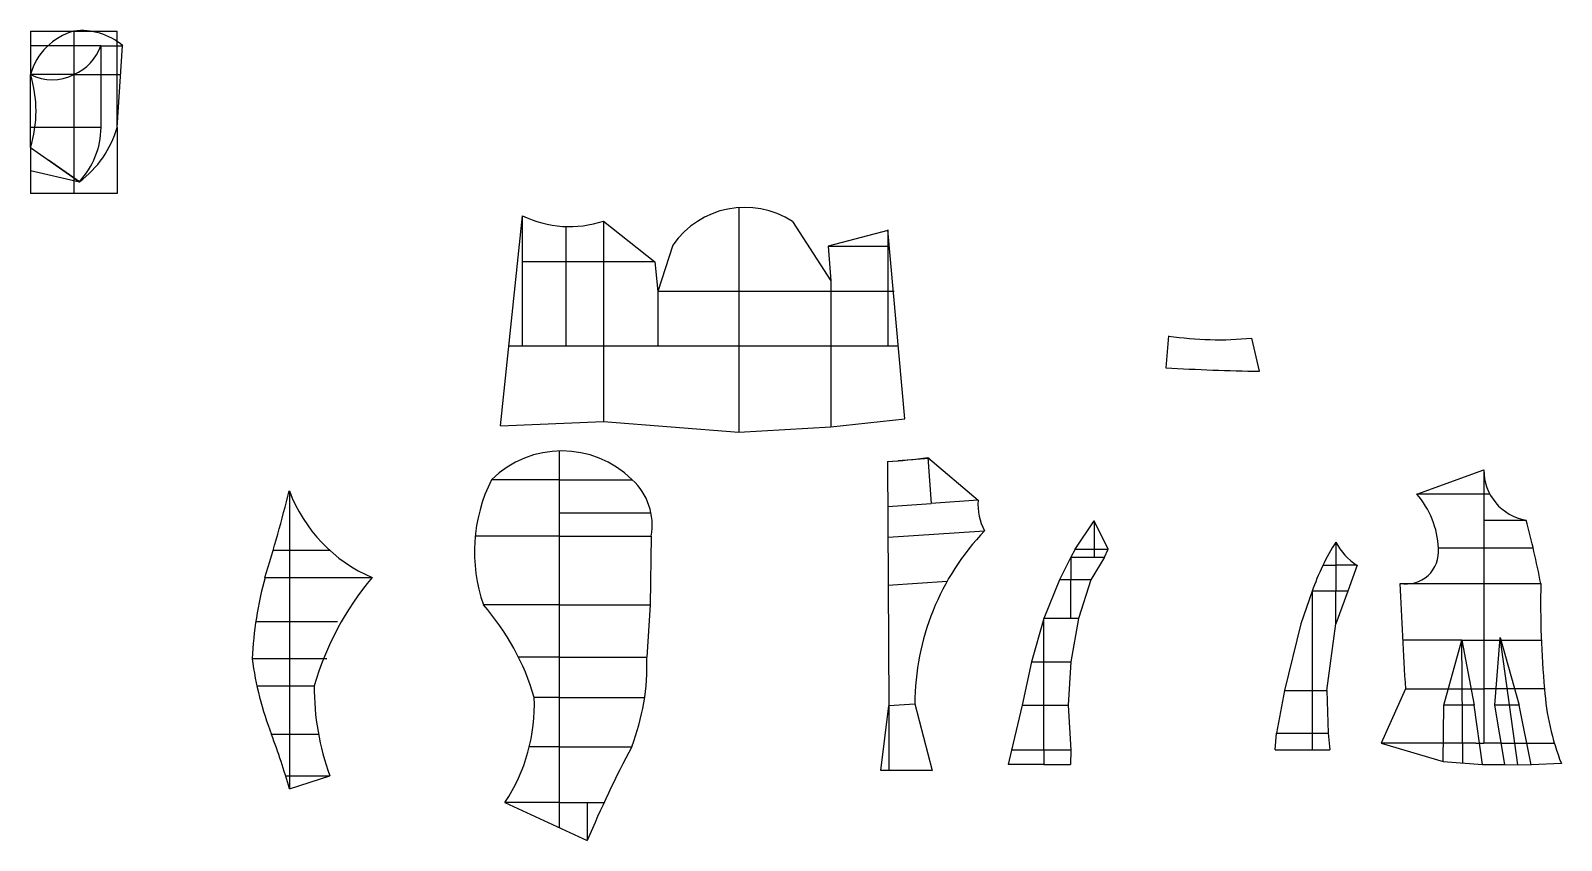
# Model space of a CAD drawing. Header units: inches. Extents: x 2476 to 2759, y 14 to 163.
import ezdxf

# ---------------------------------------------------------------- set-up
doc = ezdxf.new("R2010")
doc.units = ezdxf.units.IN
doc.header["$MEASUREMENT"] = 0

msp = doc.modelspace()

# ---------------------------------------------------------------- linework, layer by layer
for p, q in [((2475.94, 163.38), (2491.94, 163.38)), ((2475.94, 163.38), (2475.94, 155.38)), ((2483.94, 163.38), (2483.94, 133.38)), ((2491.94, 160.68), (2491.94, 163.38)), ((2488.94, 160.68), (2475.94, 160.68)), ((2488.94, 160.68), (2492.94, 160.68)), ((2488.94, 160.68), (2488.94, 145.58)), ((2491.94, 145.58), (2491.94, 160.68)), ((2491.94, 145.58), (2492.94, 160.68)), ((2483.94, 155.38), (2475.94, 155.38)), ((2475.94, 141.87), (2475.94, 155.38)), ((2483.94, 155.38), (2492.59, 155.38)), ((2488.94, 145.58), (2475.94, 145.58)), ((2491.94, 145.58), (2491.94, 133.38)), ((2475.94, 141.87), (2484.97, 135.58)), ((2475.94, 141.87), (2475.94, 133.38)), ((2484.97, 135.58), (2479.22, 139.58)), ((2475.94, 137.63), (2484.97, 135.58)), ((2491.94, 133.38), (2475.94, 133.38)), ((2606.78, 130.8), (2606.78, 105.3)), ((2562.74, 90.51), (2566.78, 129.3)), ((2566.78, 105.3), (2566.78, 129.3)), ((2574.78, 127.3), (2574.78, 105.3)), ((2581.78, 128.3), (2581.78, 105.3)), ((2581.78, 128.3), (2591.28, 120.8)), ((2616.7, 128.21), (2623.78, 117.3)), ((2634.28, 126.59), (2623.28, 123.7)), ((2634.28, 126.7), (2634.28, 105.3)), ((2637.42, 91.79), (2634.28, 126.7)), ((2594.6, 123.85), (2591.78, 115.3)), ((2623.28, 123.7), (2634.28, 123.7)), ((2623.28, 123.7), (2623.78, 117.3)), ((2591.28, 120.8), (2566.78, 120.8)), ((2591.28, 120.8), (2591.78, 115.3)), ((2623.78, 117.3), (2623.78, 105.3)), ((2591.78, 115.3), (2591.78, 105.3)), ((2635.45, 115.3), (2591.78, 115.3)), ((2564.28, 105.3), (2636.28, 105.3)), ((2581.78, 105.3), (2581.78, 91.3)), ((2606.78, 105.3), (2606.78, 89.3)), ((2623.78, 105.3), (2623.78, 90.3)), ((2686.16, 107.1), (2685.65, 101.22)), ((2702.96, 100.58), (2701.5, 106.71)), ((2562.74, 90.51), (2581.78, 91.3)), ((2581.78, 91.3), (2606.78, 89.3)), ((2623.78, 90.3), (2637.42, 91.79)), ((2606.78, 89.3), (2623.78, 90.3)), ((2573.57, 85.85), (2573.57, 80.55)), ((2634.24, 83.93), (2636.23, 84.06)), ((2634.24, 83.93), (2634.48, 38.84)), ((2641.92, 84.45), (2636.23, 84.06)), ((2641.71, 84.63), (2642.28, 76.15)), ((2641.71, 84.63), (2650.96, 76.74)), ((2732, 77.9), (2744.4, 82.4)), ((2744.4, 82.4), (2744.4, 31.9)), ((2573.57, 80.55), (2561.07, 80.55)), ((2573.57, 80.55), (2573.57, 74.45)), ((2573.57, 80.55), (2587.07, 80.55)), ((2523.74, 78.49), (2523.74, 23.49)), ((2650.96, 76.74), (2642.28, 76.15)), ((2745.48, 77.9), (2732, 77.9)), ((2573.57, 74.45), (2573.57, 70.15)), ((2573.57, 74.45), (2590.57, 74.45)), ((2634.3, 75.61), (2642.28, 76.15)), ((2634.38, 69.91), (2652.14, 71.11)), ((2668.92, 67.73), (2672.42, 72.93)), ((2672.42, 72.93), (2672.42, 66.23)), ((2675.02, 67.73), (2672.42, 72.93)), ((2744.4, 73.1), (2752.2, 73.1)), ((2573.57, 70.15), (2558.07, 70.15)), ((2573.57, 70.15), (2573.57, 57.45)), ((2573.57, 70.15), (2590.57, 70.15)), ((2590.57, 70.15), (2590.37, 57.45)), ((2717.06, 69.04), (2717.06, 59.94)), ((2753.5, 67.9), (2736, 67.9)), ((2531.24, 67.49), (2520.74, 67.49)), ((2668.12, 66.23), (2666.02, 62.03)), ((2668.92, 67.73), (2668.12, 66.23)), ((2668.12, 66.23), (2672.42, 66.23)), ((2668.12, 66.23), (2668.12, 62.03)), ((2668.92, 67.73), (2675.02, 67.73)), ((2674.32, 66.23), (2671.82, 62.03)), ((2672.42, 66.23), (2674.32, 66.23)), ((2674.32, 66.23), (2675.02, 67.73)), ((2519.24, 62.49), (2539.04, 62.49)), ((2714.66, 64.74), (2717.06, 64.74)), ((2720.96, 64.74), (2717.06, 64.74)), ((2720.96, 64.74), (2719.26, 59.94)), ((2634.28, 61.08), (2645.25, 61.82)), ((2666.02, 62.03), (2663.12, 54.93)), ((2671.82, 62.03), (2666.02, 62.03)), ((2668.12, 54.93), (2668.12, 62.03)), ((2671.82, 62.03), (2669.52, 54.93)), ((2712.66, 59.94), (2710.56, 53.94)), ((2712.66, 59.94), (2712.66, 30.69)), ((2719.26, 59.94), (2712.66, 59.94)), ((2717.06, 53.94), (2717.06, 59.94)), ((2719.26, 59.94), (2717.06, 53.94)), ((2728.9, 61.4), (2754.9, 61.4)), ((2573.57, 57.45), (2559.57, 57.45)), ((2573.57, 57.45), (2573.57, 47.75)), ((2573.57, 57.45), (2590.37, 57.45)), ((2590.37, 57.45), (2589.77, 47.75)), ((2532.64, 54.29), (2517.54, 54.29)), ((2663.12, 54.93), (2660.82, 46.93)), ((2663.12, 30.63), (2663.12, 54.93)), ((2669.52, 54.93), (2663.12, 54.93)), ((2669.52, 54.93), (2668.12, 46.93)), ((2710.56, 53.94), (2707.56, 41.64)), ((2715.36, 41.64), (2717.06, 53.94)), ((2746.4, 38.9), (2747.4, 51.4)), ((2747.4, 51.4), (2750.9, 38.9)), ((2750.69, 27.91), (2747.4, 51.4)), ((2740.3, 50.9), (2729.4, 50.9)), ((2737, 38.9), (2740.3, 50.9)), ((2740.3, 50.9), (2744.4, 50.9)), ((2740.3, 50.9), (2742.6, 38.9)), ((2740.51, 28.22), (2740.3, 50.9)), ((2744.4, 50.9), (2755, 50.9)), ((2530.64, 47.49), (2516.84, 47.49)), ((2573.57, 47.75), (2566.07, 47.75)), ((2573.57, 47.75), (2573.57, 40.35)), ((2573.57, 47.75), (2589.77, 47.75)), ((2660.82, 46.93), (2659.12, 38.93)), ((2660.82, 46.93), (2668.12, 46.93)), ((2668.12, 46.93), (2667.62, 38.93)), ((2517.74, 42.49), (2528.34, 42.49)), ((2573.57, 40.35), (2568.97, 40.35)), ((2573.57, 40.35), (2573.57, 31.25)), ((2573.57, 40.35), (2589.37, 40.35)), ((2707.56, 41.64), (2706.06, 33.74)), ((2707.56, 41.64), (2715.36, 41.64)), ((2715.36, 41.64), (2715.66, 33.74)), ((2729.9, 41.9), (2725.4, 31.9)), ((2729.9, 41.9), (2744.4, 41.9)), ((2755.6, 41.9), (2744.4, 41.9)), ((2632.98, 26.82), (2634.48, 38.82)), ((2634.48, 38.84), (2639.27, 39.16)), ((2634.48, 38.82), (2634.48, 26.82)), ((2639.27, 39.16), (2642.48, 26.82)), ((2659.12, 38.93), (2657.12, 30.63)), ((2659.12, 38.93), (2667.62, 38.93)), ((2667.62, 38.93), (2668.12, 30.63)), ((2736.85, 28.5), (2737, 38.9)), ((2742.6, 38.9), (2737, 38.9)), ((2744.17, 27.94), (2742.6, 38.9)), ((2750.9, 38.9), (2746.4, 38.9)), ((2748.28, 27.95), (2746.4, 38.9)), ((2753.11, 27.87), (2750.9, 38.9)), ((2529.04, 33.49), (2520.44, 33.49)), ((2573.57, 31.25), (2568.07, 31.25)), ((2573.57, 31.25), (2573.57, 20.95)), ((2573.57, 31.25), (2586.97, 31.25)), ((2705.86, 30.69), (2706.06, 33.74)), ((2706.06, 33.74), (2715.66, 33.74)), ((2715.66, 33.74), (2715.96, 30.69)), ((2736.9, 31.9), (2725.4, 31.9)), ((2725.4, 31.9), (2736.85, 28.5)), ((2742.9, 31.9), (2736.4, 31.9)), ((2742.9, 31.9), (2743.6, 31.9)), ((2743.6, 31.9), (2744.4, 31.9)), ((2747.6, 31.9), (2744.4, 31.9)), ((2747.6, 31.9), (2752.3, 31.9)), ((2752.3, 31.9), (2757.4, 31.9)), ((2657.12, 30.63), (2656.52, 27.93)), ((2668.12, 30.63), (2657.12, 30.63)), ((2663.12, 30.63), (2663.12, 27.93)), ((2668.12, 30.63), (2668.02, 27.93)), ((2705.86, 30.69), (2715.96, 30.69)), ((2736.85, 28.5), (2744.17, 27.94)), ((2523.04, 25.89), (2531.24, 25.89)), ((2523.74, 23.49), (2531.24, 25.89)), ((2642.48, 26.82), (2632.98, 26.82)), ((2663.12, 27.93), (2656.52, 27.93)), ((2663.12, 27.93), (2668.02, 27.93)), ((2744.17, 27.94), (2748.28, 27.95)), ((2748.28, 27.95), (2753.11, 27.87)), ((2758.71, 28.12), (2753.11, 27.87)), ((2573.57, 20.95), (2563.57, 20.95)), ((2563.57, 20.95), (2578.77, 13.95)), ((2573.57, 20.95), (2573.57, 16.35)), ((2573.57, 20.95), (2578.77, 20.95)), ((2578.77, 20.95), (2581.87, 20.95)), ((2578.77, 20.95), (2578.77, 13.95))]:
    msp.add_line(p, q)
for centre, radius, start, end in [((2486.96, 152.37), 11.42, 105.2979, 164.7021), ((2485.42, 151.94), 11.54, 49.2686, 97.333), ((2480.28, 163.85), 9.22, 293.4029, 339.9338), ((2453.61, 148.63), 23.33, 343.1656, 16.8344), ((2479.94, 162.88), 8.5, 241.9275, 298.0725), ((2473.6, 150.94), 19.1, 306.4901, 343.7299), ((2473.95, 145.75), 15, 317.2769, 359.3613), ((2607.88, 114.73), 16.11, 56.7801, 145.5253), ((2575.51, 147.21), 19.92, 244.0196, 288.3523), ((2695.34, 167.2), 60.81, 261.3275, 275.817), ((2708.95, 496.88), 396.35, 266.6308, 269.1346), ((2574.07, 67.28), 18.58, 45.5885, 134.4115), ((2628.45, 185.13), 101.37, 273.2734, 277.515), ((2753.67, 82.24), 9.26, 179.0626, 260.9111), ((2587.79, 67.21), 29.86, 153.4778, 199.0916), ((2579.41, 72.18), 11.35, 349.6905, 47.5097), ((2204.15, 159.74), 329.75, 342.8472, 345.7355), ((2550.19, 88.46), 28.27, 200.6666, 246.771), ((2661.48, 76.01), 10.54, 176.0138, 207.6982), ((2719.64, 67.15), 16.38, 2.6066, 40.9962), ((2685.69, 39.02), 46.42, 136.2725, 179.8188), ((2575.45, 26.15), 182.88, 11.1133, 14.8759), ((2754.5, 45.32), 44.32, 147.6477, 160.7432), ((2727.1, 74.23), 11.31, 207.331, 237.0836), ((2730.02, 67.3), 6.01, 259.286, 5.6617), ((2591.43, 43.24), 74.71, 165.0746, 176.7448), ((2581.13, 27.1), 54.99, 139.9505, 163.7559), ((3961.15, 114.81), 1233.41, 182.48215, 183.38919), ((2925.99, 57.77), 171.12, 178.7875, 185.3243), ((2525.47, 27.57), 45.34, 16.3716, 41.2243), ((2580.12, 56.3), 63.89, 187.9255, 200.916), ((2548.47, 46.27), 41.33, 338.6883, 2.0493), ((2575.34, 42.15), 47.01, 179.5843, 200.2347), ((2536.33, 38.98), 32.67, 326.4935, 2.3974), ((2801.19, 44.94), 45.69, 183.8198, 201.6059), ((2413.06, -7.49), 114.93, 15.637, 20.8888), ((2784.58, -73.01), 223.42, 152.184, 157.0952)]:
    msp.add_arc(centre, radius, start, end)

doc.saveas('drawing.dxf')
